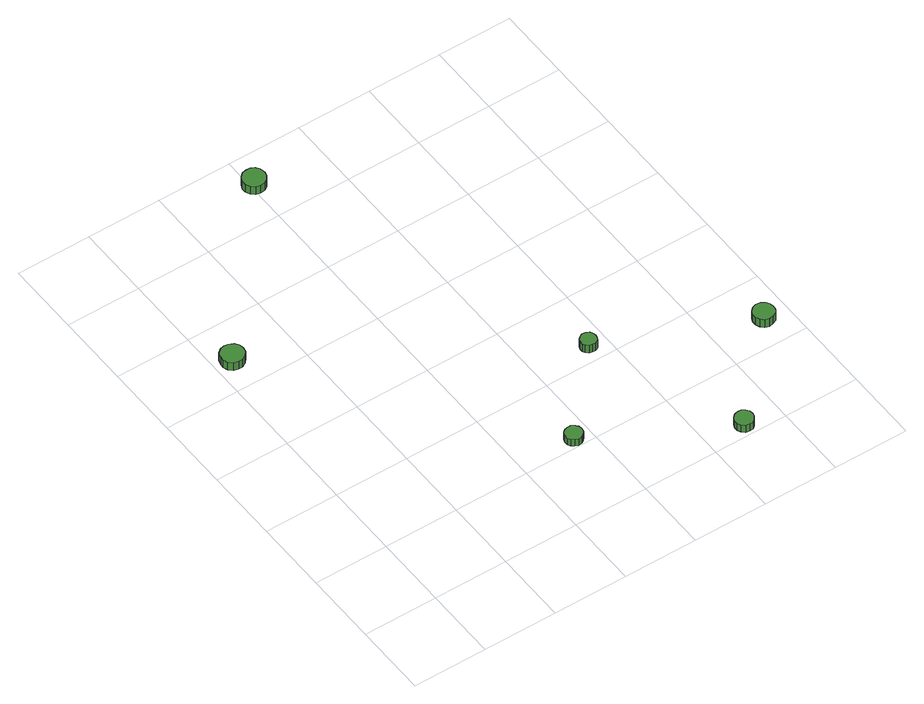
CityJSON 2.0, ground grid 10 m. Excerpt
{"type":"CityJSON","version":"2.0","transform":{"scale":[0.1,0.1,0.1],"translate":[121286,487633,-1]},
"CityObjects":{
"tree1":{"type":"SolitaryVegetationObject","attributes":{"function":"something"},"geometry":[{"type":"MultiSurface","lod":"1","boundaries":[[[0,1,2,3,4,5,6,7,8,9,10,11,12,13,14]],[[15,16,17,18,19,20,21,22,23,24,25,26,27,28,29]],[[0,29,28,1]],[[1,28,27,2]],[[2,27,26,3]],[[3,26,25,4]],[[4,25,24,5]],[[5,24,23,6]],[[6,23,22,7]],[[7,22,21,8]],[[8,21,20,9]],[[9,20,19,10]],[[10,19,18,11]],[[11,18,17,12]],[[12,17,16,13]],[[13,16,15,14]],[[14,15,29,0]]]}]},
"tree2":{"type":"SolitaryVegetationObject","attributes":{"function":"something"},"geometry":[{"type":"MultiSurface","lod":"1","boundaries":[[[30,31,32,33,34,35,36,37,38,39,40,41,42,43,44]],[[45,46,47,48,49,50,51,52,53,54,55,56,57,58,59]],[[30,59,58,31]],[[31,58,57,32]],[[32,57,56,33]],[[33,56,55,34]],[[34,55,54,35]],[[35,54,53,36]],[[36,53,52,37]],[[37,52,51,38]],[[38,51,50,39]],[[39,50,49,40]],[[40,49,48,41]],[[41,48,47,42]],[[42,47,46,43]],[[43,46,45,44]],[[44,45,59,30]]]}]},
"tree3":{"type":"SolitaryVegetationObject","attributes":{"function":"something"},"geometry":[{"type":"MultiSurface","lod":"1","boundaries":[[[60,61,62,63,64,65,66,67,68,69,70,71,72,73,74]],[[75,76,77,78,79,80,81,82,83,84,85,86,87,88,89]],[[60,89,88,61]],[[61,88,87,62]],[[62,87,86,63]],[[63,86,85,64]],[[64,85,84,65]],[[65,84,83,66]],[[66,83,82,67]],[[67,82,81,68]],[[68,81,80,69]],[[69,80,79,70]],[[70,79,78,71]],[[71,78,77,72]],[[72,77,76,73]],[[73,76,75,74]],[[74,75,89,60]]]}]},
"tree4":{"type":"SolitaryVegetationObject","attributes":{"function":"something"},"geometry":[{"type":"MultiSurface","lod":"1","boundaries":[[[90,91,92,93,94,95,96,97,98,99,100,101,102,103,104]],[[105,106,107,108,109,110,111,112,113,114,115,116,117,118,119]],[[90,119,118,91]],[[91,118,117,92]],[[92,117,116,93]],[[93,116,115,94]],[[94,115,114,95]],[[95,114,113,96]],[[96,113,112,97]],[[97,112,111,98]],[[98,111,110,99]],[[99,110,109,100]],[[100,109,108,101]],[[101,108,107,102]],[[102,107,106,103]],[[103,106,105,104]],[[104,105,119,90]]]}]},
"tree5":{"type":"SolitaryVegetationObject","attributes":{"function":"something"},"geometry":[{"type":"MultiSurface","lod":"1","boundaries":[[[120,121,122,123,124,125,126,127,128,129,130,131,132,133,134]],[[135,136,137,138,139,140,141,142,143,144,145,146,147,148,149]],[[120,149,148,121]],[[121,148,147,122]],[[122,147,146,123]],[[123,146,145,124]],[[124,145,144,125]],[[125,144,143,126]],[[126,143,142,127]],[[127,142,141,128]],[[128,141,140,129]],[[129,140,139,130]],[[130,139,138,131]],[[131,138,137,132]],[[132,137,136,133]],[[133,136,135,134]],[[134,135,149,120]]]}]},
"tree6":{"type":"SolitaryVegetationObject","attributes":{"function":"something"},"geometry":[{"type":"MultiSurface","lod":"1","boundaries":[[[150,151,152,153,154,155,156,157,158,159,160,161,162,163,164]],[[165,166,167,168,169,170,171,172,173,174,175,176,177,178,179]],[[150,179,178,151]],[[151,178,177,152]],[[152,177,176,153]],[[153,176,175,154]],[[154,175,174,155]],[[155,174,173,156]],[[156,173,172,157]],[[157,172,171,158]],[[158,171,170,159]],[[159,170,169,160]],[[160,169,168,161]],[[161,168,167,162]],[[162,167,166,163]],[[163,166,165,164]],[[164,165,179,150]]]}]}
},
"vertices":[
[38,442,21],[37,448,21],[33,453,21],[27,456,21],[21,457,21],[15,455,21],[10,451,21],[8,445,21],[8,439,21],[10,433,21],[15,428,21],[21,427,21],[27,427,21],[33,430,21],[37,435,21],[37,435,8],[33,430,8],[27,427,8],[21,427,8],[15,428,8],[10,433,8],[8,439,8],[8,445,8],[10,451,8],[15,455,8],[21,457,8],[27,456,8],[33,453,8],[37,448,8],[38,442,8],
[288,112,18],[287,117,18],[284,120,18],[280,123,18],[275,123,18],[271,122,18],[267,119,18],[265,114,18],[265,109,18],[267,105,18],[271,102,18],[275,100,18],[280,101,18],[284,103,18],[287,107,18],[287,107,7],[284,103,7],[280,101,7],[275,100,7],[271,102,7],[267,105,7],[265,109,7],[265,114,7],[267,119,7],[271,122,7],[275,123,7],[280,123,7],[284,120,7],[287,117,7],[288,112,7],
[220,656,19],[219,663,19],[215,668,19],[210,671,19],[204,671,19],[198,670,19],[193,665,19],[190,659,19],[190,653,19],[193,647,19],[198,643,19],[204,641,19],[210,642,19],[215,645,19],[219,650,19],[219,650,6],[215,645,6],[210,642,6],[204,641,6],[198,643,6],[193,647,6],[190,653,6],[190,659,6],[193,665,6],[198,670,6],[204,671,6],[210,671,6],[215,668,6],[219,663,6],[220,656,6],
[385,221,21],[384,225,21],[382,229,21],[378,231,21],[373,232,21],[369,230,21],[366,227,21],[364,223,21],[364,219,21],[366,215,21],[369,212,21],[373,211,21],[378,211,21],[382,213,21],[384,217,21],[384,217,8],[382,213,8],[378,211,8],[373,211,8],[369,212,8],[366,215,8],[364,219,8],[364,223,8],[366,227,8],[369,230,8],[373,232,8],[378,231,8],[382,229,8],[384,225,8],[385,221,8],
[464,16,19],[463,21,19],[460,25,19],[456,28,19],[451,28,19],[446,27,19],[442,23,19],[440,18,19],[440,13,19],[442,9,19],[446,5,19],[451,4,19],[456,4,19],[460,7,19],[463,11,19],[463,11,7],[460,7,7],[456,4,7],[451,4,7],[446,5,7],[442,9,7],[440,13,7],[440,18,7],[442,23,7],[446,27,7],[451,28,7],[456,28,7],[460,25,7],[463,21,7],[464,16,7],
[581,140,20],[580,145,20],[577,150,20],[572,153,20],[566,154,20],[560,152,20],[556,148,20],[554,143,20],[554,137,20],[556,132,20],[560,128,20],[566,126,20],[572,127,20],[577,129,20],[580,134,20],[580,134,7],[577,129,7],[572,127,7],[566,126,7],[560,128,7],[556,132,7],[554,137,7],[554,143,7],[556,148,7],[560,152,7],[566,154,7],[572,153,7],[577,150,7],[580,145,7],[581,140,7]
]}
